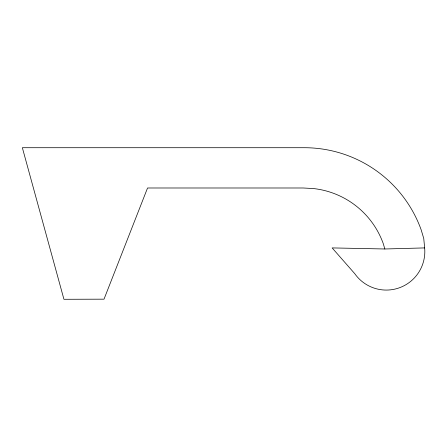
<?xml version="1.0" encoding="UTF-8"?>
<svg xmlns="http://www.w3.org/2000/svg" width="447" height="447" viewBox="0 0 447 447"><rect width="100%" height="100%" fill="white"/><g stroke="black" fill="none" stroke-linecap="round" stroke-linejoin="round"><path stroke-width="0.67" d="M384.85 248.985L424.65 247.912L423.756 238.502L421.175 229.853A124.227 124.227 0 0 0 304.295 147.711L22.35 147.711L63.938 299.289L104.011 299.172L147.549 187.991L303.172 187.991L313.621 188.573A83.885 83.885 0 0 1 383.219 243.52L384.85 248.985L332.143 247.912L354.745 273.659A38.526 38.526 0 0 0 424.65 247.912"/></g></svg>
